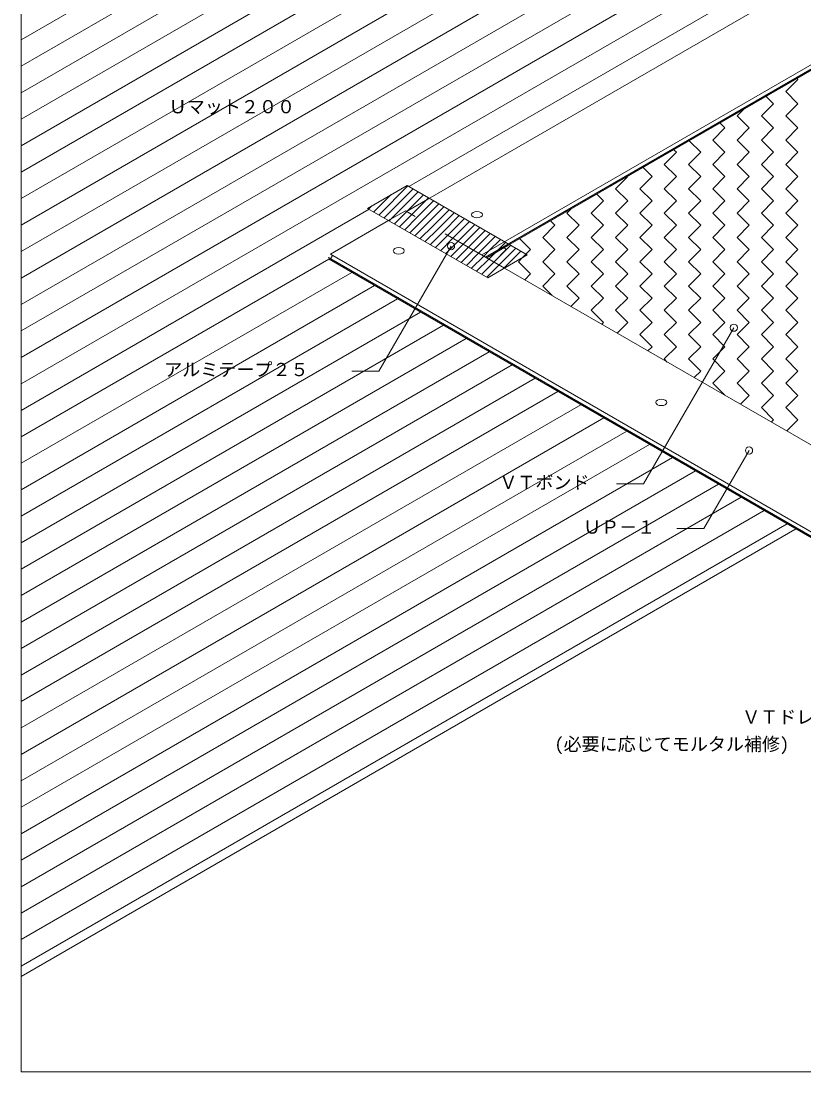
# Model space of a CAD drawing. Units: millimetres, scale not verified. Extents: x -690 to 690, y -477 to 478.
# Drawn here: x -690 to -256, y -477 to 105 of the extents above; entities that cross this region are included whole.
import ezdxf
from ezdxf.enums import TextEntityAlignment as Align

# ---------------------------------------------------------------- set-up
doc = ezdxf.new("R2010")
doc.units = ezdxf.units.MM
doc.header["$LTSCALE"] = 3
doc.linetypes.add('USER1', pattern=[19.05, 12.7, -6.35])
for name, color, linetype, lineweight in [('0-1_WAKU', 7, 'Continuous', 18), ('0-4_BOUSUI', 1, 'Continuous', 18), ('0-5_MOJI', 7, 'Continuous', 18), ('0-6_HATCH', 9, 'Continuous', 18), ('0-7_KANAMONO', 4, 'Continuous', 18)]:
    doc.layers.add(name, color=color, linetype=linetype, lineweight=lineweight)
doc.styles.add('ＭＳ ゴシック', font='')
doc.styles.get('ＭＳ ゴシック').set_extended_font_data('MS Gothic')

msp = doc.modelspace()

# ---------------------------------------------------------------- linework, layer by layer
at = {"layer": '0-1_WAKU'}
msp.add_lwpolyline([(-689.917, -477.298), (690.083, -477.298), (690.083, 477.702), (-689.917, 477.702)], close=True, dxfattribs=at)
at = {"layer": '0-4_BOUSUI'}
msp.add_line((-259.724, -175.981), (-689.917, -424.353), dxfattribs=at)
msp.add_lwpolyline([(-497.814, 1.252), (-431.222, -37.195), (-409.321, -24.551), (-475.913, 13.896)], close=True, dxfattribs=at)
at = {"layer": '0-5_MOJI'}
for p, q in [((-451.613, -19.649), (-491.613, -88.931)), ((-294.879, -64.874), (-344.879, -151.477)), ((-491.613, -88.931), (-506.613, -88.931)), ((-286.446, -132.902), (-311.446, -176.203)), ((-344.879, -151.477), (-359.879, -151.477)), ((-311.446, -176.203), (-326.446, -176.203))]:
    msp.add_line(p, q, dxfattribs=at)
for centre in [(-451.613, -19.649), (-294.879, -64.874), (-286.446, -132.902)]:
    msp.add_circle(centre, 2, dxfattribs=at)
at = {"layer": '0-6_HATCH'}
for p, q in [((199.869, 417.702), (-689.917, -96.016)), ((174.469, 417.702), (-689.917, -81.352)), ((149.069, 417.702), (-689.917, -66.687)), ((123.669, 417.702), (-689.917, -52.022)), ((98.269, 417.702), (-689.917, -37.357)), ((72.869, 417.702), (-689.917, -22.693)), ((47.469, 417.702), (-689.917, -8.028)), ((22.069, 417.702), (-689.917, 6.637)), ((-3.331, 417.702), (-689.917, 21.301)), ((-28.731, 417.702), (-689.917, 35.966)), ((-54.131, 417.702), (-689.917, 50.631)), ((-79.531, 417.702), (-689.917, 65.295)), ((-104.931, 417.702), (-689.917, 79.96)), ((-130.331, 417.702), (-689.917, 94.625)), ((225.269, 417.702), (-475.028, 13.385)), ((-266.104, 65.983), (-259.369, 72.718)), ((-259.369, 72.718), (-259.819, 73.167)), ((-259.369, 59.247), (-266.104, 65.983)), ((-279.575, 52.512), (-272.84, 59.247)), ((-272.84, 59.247), (-276.898, 63.306)), ((-266.104, 52.512), (-259.369, 59.247)), ((-293.045, 52.512), (-289.563, 55.994)), ((-286.31, 45.777), (-293.045, 52.512)), ((-272.84, 45.777), (-279.575, 52.512)), ((-259.369, 45.777), (-266.104, 52.512)), ((-299.78, 45.777), (-302.518, 48.515)), ((-306.516, 39.042), (-299.78, 45.777)), ((-293.045, 39.042), (-286.31, 45.777)), ((-279.575, 39.042), (-272.84, 45.777)), ((-266.104, 39.042), (-259.369, 45.777)), ((-313.251, 32.307), (-319.598, 38.654)), ((-299.78, 32.307), (-306.516, 39.042)), ((-286.31, 32.307), (-293.045, 39.042)), ((-272.84, 32.307), (-279.575, 39.042)), ((-259.369, 32.307), (-266.104, 39.042)), ((-333.456, 25.571), (-326.721, 32.307)), ((-326.721, 32.307), (-328.138, 33.723)), ((-319.986, 25.571), (-313.251, 32.307)), ((-306.516, 25.571), (-299.78, 32.307)), ((-293.045, 25.571), (-286.31, 32.307)), ((-279.575, 25.571), (-272.84, 32.307)), ((-266.104, 25.571), (-259.369, 32.307)), ((-340.192, 18.836), (-345.217, 23.862)), ((-326.721, 18.836), (-333.456, 25.571)), ((-313.251, 18.836), (-319.986, 25.571)), ((-299.78, 18.836), (-306.516, 25.571)), ((-286.31, 18.836), (-293.045, 25.571)), ((-272.84, 18.836), (-279.575, 25.571)), ((-259.369, 18.836), (-266.104, 25.571)), ((-360.397, 12.101), (-353.662, 18.836)), ((-353.662, 18.836), (-353.757, 18.932)), ((-346.927, 12.101), (-340.192, 18.836)), ((-333.456, 12.101), (-326.721, 18.836)), ((-319.986, 12.101), (-313.251, 18.836)), ((-306.516, 12.101), (-299.78, 18.836)), ((-293.045, 12.101), (-286.31, 18.836)), ((-279.575, 12.101), (-272.84, 18.836)), ((-266.104, 12.101), (-259.369, 18.836)), ((-491.505, -2.391), (-475.473, 13.642)), ((-488.659, -4.034), (-472.626, 11.998)), ((-353.662, 5.366), (-360.397, 12.101)), ((-340.192, 5.366), (-346.927, 12.101)), ((-326.721, 5.366), (-333.456, 12.101)), ((-313.251, 5.366), (-319.986, 12.101)), ((-299.78, 5.366), (-306.516, 12.101)), ((-286.31, 5.366), (-293.045, 12.101)), ((-272.84, 5.366), (-279.575, 12.101)), ((-259.369, 5.366), (-266.104, 12.101)), ((-494.352, -0.747), (-484.894, 8.711)), ((-475.989, -0.345), (-466.933, 8.711)), ((-465.365, 5.789), (-464.086, 7.068)), ((-367.132, 5.366), (-370.837, 9.071)), ((-496.929, 0.741), (-689.917, -110.681)), ((-497.199, 0.896), (-495.517, 2.578)), ((-473.319, -2.165), (-465.365, 5.789)), ((-387.338, -1.369), (-385.177, 0.791)), ((-373.867, -1.369), (-367.132, 5.366)), ((-360.397, -1.369), (-353.662, 5.366)), ((-346.927, -1.369), (-340.192, 5.366)), ((-333.456, -1.369), (-326.721, 5.366)), ((-319.986, -1.369), (-313.251, 5.366)), ((-306.516, -1.369), (-299.78, 5.366)), ((-293.045, -1.369), (-286.31, 5.366)), ((-279.575, -1.369), (-272.84, 5.366)), ((-266.104, -1.369), (-259.369, 5.366)), ((-482.965, -7.321), (-476.166, -0.522)), ((-480.119, -8.965), (-473.319, -2.165)), ((-476.166, -0.522), (-475.989, -0.345)), ((-394.073, -8.104), (-396.457, -5.721)), ((-380.603, -8.104), (-387.338, -1.369)), ((-367.132, -8.104), (-373.867, -1.369)), ((-353.662, -8.104), (-360.397, -1.369)), ((-340.192, -8.104), (-346.927, -1.369)), ((-326.721, -8.104), (-333.456, -1.369)), ((-313.251, -8.104), (-319.986, -1.369)), ((-299.78, -8.104), (-306.516, -1.369)), ((-286.31, -8.104), (-293.045, -1.369)), ((-272.84, -8.104), (-279.575, -1.369)), ((-259.369, -8.104), (-266.104, -1.369)), ((-400.808, -14.84), (-394.073, -8.104)), ((-387.338, -14.84), (-380.603, -8.104)), ((-373.867, -14.84), (-367.132, -8.104)), ((-360.397, -14.84), (-353.662, -8.104)), ((-346.927, -14.84), (-340.192, -8.104)), ((-333.456, -14.84), (-326.721, -8.104)), ((-319.986, -14.84), (-313.251, -8.104)), ((-306.516, -14.84), (-299.78, -8.104)), ((-293.045, -14.84), (-286.31, -8.104)), ((-279.575, -14.84), (-272.84, -8.104)), ((-266.104, -14.84), (-259.369, -8.104)), ((-430.431, -22.139), (-424.233, -15.941)), ((-407.543, -21.575), (-413.536, -15.582)), ((-394.073, -21.575), (-400.808, -14.84)), ((-380.603, -21.575), (-387.338, -14.84)), ((-367.132, -21.575), (-373.867, -14.84)), ((-353.662, -21.575), (-360.397, -14.84)), ((-340.192, -21.575), (-346.927, -14.84)), ((-326.721, -21.575), (-333.456, -14.84)), ((-313.251, -21.575), (-319.986, -14.84)), ((-299.78, -21.575), (-306.516, -14.84)), ((-286.31, -21.575), (-293.045, -14.84)), ((-272.84, -21.575), (-279.575, -14.84)), ((-259.369, -21.575), (-266.104, -14.84)), ((-433.466, -25.174), (-430.431, -22.139)), ((-427.749, -28.31), (-421.014, -21.575)), ((-427.372, -23.57), (-426.196, -22.394)), ((-426.196, -22.394), (-425.486, -21.684)), ((-425.486, -21.684), (-421.387, -17.585)), ((-421.014, -21.575), (-422.076, -20.512)), ((-412.157, -26.188), (-407.543, -21.575)), ((-400.808, -28.31), (-394.073, -21.575)), ((-387.338, -28.31), (-380.603, -21.575)), ((-373.867, -28.31), (-367.132, -21.575)), ((-360.397, -28.31), (-353.662, -21.575)), ((-346.927, -28.31), (-340.192, -21.575)), ((-333.456, -28.31), (-326.721, -21.575)), ((-319.986, -28.31), (-313.251, -21.575)), ((-306.516, -28.31), (-299.78, -21.575)), ((-293.045, -28.31), (-286.31, -21.575)), ((-279.575, -28.31), (-272.84, -21.575)), ((-266.104, -28.31), (-259.369, -21.575)), ((-519.362, -26.876), (-689.917, -125.346)), ((-440.266, -31.974), (-433.466, -25.174)), ((-437.419, -33.617), (-430.62, -26.818)), ((-430.62, -26.818), (-427.372, -23.57)), ((-427.359, -28.7), (-427.749, -28.31)), ((-414.279, -28.31), (-412.157, -26.188)), ((-407.543, -35.045), (-414.279, -28.31)), ((-411.856, -26.015), (-410, -24.159)), ((-394.073, -35.045), (-400.808, -28.31)), ((-380.603, -35.045), (-387.338, -28.31)), ((-367.132, -35.045), (-373.867, -28.31)), ((-353.662, -35.045), (-360.397, -28.31)), ((-340.192, -35.045), (-346.927, -28.31)), ((-326.721, -35.045), (-333.456, -28.31)), ((-313.251, -35.045), (-319.986, -28.31)), ((-299.78, -35.045), (-306.516, -28.31)), ((-286.31, -35.045), (-293.045, -28.31)), ((-272.84, -35.045), (-279.575, -28.31)), ((-259.369, -35.045), (-266.104, -28.31)), ((-506.662, -34.208), (-689.917, -140.01)), ((-410.774, -38.276), (-407.543, -35.045)), ((-400.808, -41.78), (-394.073, -35.045)), ((-387.338, -41.78), (-380.603, -35.045)), ((-373.867, -41.78), (-367.132, -35.045)), ((-360.397, -41.78), (-353.662, -35.045)), ((-346.927, -41.78), (-340.192, -35.045)), ((-333.456, -41.78), (-326.721, -35.045)), ((-319.986, -41.78), (-313.251, -35.045)), ((-306.516, -41.78), (-299.78, -35.045)), ((-293.045, -41.78), (-286.31, -35.045)), ((-279.575, -41.78), (-272.84, -35.045)), ((-266.104, -41.78), (-259.369, -35.045)), ((-493.962, -41.541), (-689.917, -154.675)), ((-395.487, -47.101), (-400.808, -41.78)), ((-380.603, -48.516), (-387.338, -41.78)), ((-367.132, -48.516), (-373.867, -41.78)), ((-353.662, -48.516), (-360.397, -41.78)), ((-340.192, -48.516), (-346.927, -41.78)), ((-326.721, -48.516), (-333.456, -41.78)), ((-313.251, -48.516), (-319.986, -41.78)), ((-299.78, -48.516), (-306.516, -41.78)), ((-286.31, -48.516), (-293.045, -41.78)), ((-272.84, -48.516), (-279.575, -41.78)), ((-259.369, -48.516), (-266.104, -41.78)), ((-481.262, -48.873), (-689.917, -169.34)), ((-385.154, -53.067), (-380.603, -48.516)), ((-373.867, -55.251), (-367.132, -48.516)), ((-360.397, -55.251), (-353.662, -48.516)), ((-346.927, -55.251), (-340.192, -48.516)), ((-333.456, -55.251), (-326.721, -48.516)), ((-319.986, -55.251), (-313.251, -48.516)), ((-306.516, -55.251), (-299.78, -48.516)), ((-293.045, -55.251), (-286.31, -48.516)), ((-279.575, -55.251), (-272.84, -48.516)), ((-266.104, -55.251), (-259.369, -48.516)), ((-468.562, -56.206), (-689.917, -184.004)), ((-367.132, -61.986), (-373.867, -55.251)), ((-353.662, -61.986), (-360.397, -55.251)), ((-340.192, -61.986), (-346.927, -55.251)), ((-326.721, -61.986), (-333.456, -55.251)), ((-313.251, -61.986), (-319.986, -55.251)), ((-299.78, -61.986), (-306.516, -55.251)), ((-286.31, -61.986), (-293.045, -55.251)), ((-272.84, -61.986), (-279.575, -55.251)), ((-259.369, -61.986), (-266.104, -55.251)), ((-455.862, -63.538), (-689.917, -198.669)), ((-368.074, -62.928), (-367.132, -61.986)), ((-359.535, -67.859), (-353.662, -61.986)), ((-346.927, -68.721), (-340.192, -61.986)), ((-333.456, -68.721), (-326.721, -61.986)), ((-319.986, -68.721), (-313.251, -61.986)), ((-306.516, -68.721), (-299.78, -61.986)), ((-293.045, -68.721), (-286.31, -61.986)), ((-279.575, -68.721), (-272.84, -61.986)), ((-266.104, -68.721), (-259.369, -61.986)), ((-340.192, -75.456), (-346.927, -68.721)), ((-326.721, -75.456), (-333.456, -68.721)), ((-313.251, -75.456), (-319.986, -68.721)), ((-299.78, -75.456), (-306.516, -68.721)), ((-286.31, -75.456), (-293.045, -68.721)), ((-272.84, -75.456), (-279.575, -68.721)), ((-259.369, -75.456), (-266.104, -68.721)), ((-443.162, -70.87), (-689.917, -213.334)), ((-342.455, -77.72), (-340.192, -75.456)), ((-333.456, -82.192), (-326.721, -75.456)), ((-319.986, -82.192), (-313.251, -75.456)), ((-306.516, -82.192), (-299.78, -75.456)), ((-293.045, -82.192), (-286.31, -75.456)), ((-279.575, -82.192), (-272.84, -75.456)), ((-266.104, -82.192), (-259.369, -75.456)), ((-430.462, -78.203), (-689.917, -227.999)), ((-417.762, -85.535), (-689.917, -242.663)), ((-331.745, -83.903), (-333.456, -82.192)), ((-313.251, -88.927), (-319.986, -82.192)), ((-299.78, -88.927), (-306.516, -82.192)), ((-286.31, -88.927), (-293.045, -82.192)), ((-272.84, -88.927), (-279.575, -82.192)), ((-259.369, -88.927), (-266.104, -82.192)), ((-405.062, -92.867), (-689.917, -257.328)), ((-316.835, -92.511), (-313.251, -88.927)), ((-306.516, -95.662), (-299.78, -88.927)), ((-293.045, -95.662), (-286.31, -88.927)), ((-279.575, -95.662), (-272.84, -88.927)), ((-266.104, -95.662), (-259.369, -88.927)), ((-299.874, -102.304), (-306.516, -95.662)), ((-286.31, -102.397), (-293.045, -95.662)), ((-272.84, -102.397), (-279.575, -95.662)), ((-259.369, -102.397), (-266.104, -95.662)), ((-392.362, -100.2), (-689.917, -271.993)), ((-291.215, -107.303), (-286.31, -102.397)), ((-279.575, -109.132), (-272.84, -102.397)), ((-266.104, -109.132), (-259.369, -102.397)), ((-379.662, -107.532), (-689.917, -286.657)), ((-272.84, -115.868), (-279.575, -109.132)), ((-259.369, -115.868), (-266.104, -109.132)), ((-366.962, -114.864), (-689.917, -301.322)), ((-274.136, -117.164), (-272.84, -115.868)), ((-265.596, -122.094), (-259.369, -115.868)), ((-354.262, -122.197), (-689.917, -315.987)), ((-341.562, -129.529), (-689.917, -330.651)), ((-328.862, -136.861), (-689.917, -345.316)), ((-316.162, -144.194), (-689.917, -359.981)), ((-303.462, -151.526), (-689.917, -374.645)), ((-290.762, -158.858), (-689.917, -389.31)), ((-278.062, -166.191), (-689.917, -403.975)), ((-265.362, -173.523), (-689.917, -418.64))]:
    msp.add_line(p, q, dxfattribs=at)
for points in [[(-485.812, -5.678), (-484.95, -4.815), (-469.779, 10.355)], [(-477.272, -10.608), (-470.473, -3.809), (-461.24, 5.424)], [(-474.426, -12.252), (-467.626, -5.452), (-458.393, 3.781)], [(-471.579, -13.895), (-464.779, -7.096), (-455.546, 2.137)], [(-468.732, -15.539), (-461.933, -8.739), (-452.7, 0.494)], [(-465.886, -17.182), (-459.086, -10.383), (-449.853, -1.15)], [(-463.039, -18.826), (-456.239, -12.026), (-447.006, -2.793)], [(-460.192, -20.469), (-453.393, -13.67), (-444.16, -4.437)], [(-457.346, -22.113), (-450.546, -15.313), (-441.313, -6.08)], [(-454.499, -23.756), (-447.7, -16.957), (-438.467, -7.724)], [(-451.653, -25.4), (-444.853, -18.6), (-435.62, -9.367)], [(-448.806, -27.043), (-442.006, -20.244), (-432.773, -11.011)], [(-445.959, -28.687), (-439.16, -21.887), (-429.927, -12.654)], [(-443.113, -30.33), (-436.313, -23.531), (-427.08, -14.298)], [(-434.573, -35.261), (-427.773, -28.461), (-418.54, -19.228)], [(-431.726, -36.904), (-424.927, -30.105), (-415.694, -20.872)], [(-422.48, -32.148), (-422.08, -31.748), (-412.847, -22.515)]]:
    msp.add_lwpolyline(points, dxfattribs=at)
at = {"layer": '0-7_KANAMONO'}
for p, q in [((-464.484, 6.298), (-259.42, 124.692)), ((-434.577, -24.533), (-217.462, 100.819)), ((-432.499, -25.733), (-216.127, 99.19)), ((-432.239, -25.883), (-215.96, 98.986)), ((-420.062, -19.349), (-215.684, 98.649)), ((-518.493, -24.181), (-485.262, -4.995)), ((-519.532, -25.981), (0.083, -325.981)), ((-519.532, -25.981), (-519.532, -26.281)), ((-519.227, -26.954), (0.388, -326.954)), ((-518.493, -24.181), (1.123, -324.181)), ((-421.933, -31.833), (43.08, -300.308)), ((-398.288, -96.281), (-43.218, -301.281))]:
    msp.add_line(p, q, dxfattribs=at)
at = {"layer": '0-7_KANAMONO', "linetype": 'USER1'}
for p, q in [((-464.484, 6.298), (-476.231, -0.484)), ((-485.262, -4.995), (-476.839, -0.133)), ((-421.933, -31.833), (-476.839, -0.133)), ((-420.062, -19.349), (-431.809, -26.131))]:
    msp.add_line(p, q, dxfattribs=at)
at = {"layer": '0-7_KANAMONO'}
for centre, major_axis in [((-437.259, -2.281), (-3.062, 0)), ((-480.561, -22.281), (3.062, 0)), ((-335.068, -106.281), (3.062, 0))]:
    msp.add_ellipse(centre, major_axis=major_axis, ratio=0.57735, dxfattribs=at)
for centre, start_param, end_param in [((-518.493, -25.681), 3.1415927, 3.9269908), ((-518.493, -25.381), 3.9269908, 5.4977871)]:
    msp.add_ellipse(centre, major_axis=(0.735, 1.273), ratio=0.57735, start_param=start_param, end_param=end_param, dxfattribs=at)

# ---------------------------------------------------------------- texts
at = {"layer": '0-5_MOJI', "style": 'ＭＳ ゴシック'}
for s, p in [('Ｕマット２００', (-608.06, 51.716)), ('アルミテープ２５', (-610.572, -93.931)), ('ＶＴボンド', (-424.854, -156.477)), ('ＵＰ－１', (-378.426, -181.203)), ('ＶＴドレン', (-290.288, -286.49)), ('(必要に応じてモルタル補修)', (-394.247, -301.49))]:
    msp.add_text(s, height=7.331, dxfattribs=at).set_placement(p, align=Align.BOTTOM_LEFT)

doc.saveas('drawing.dxf')
